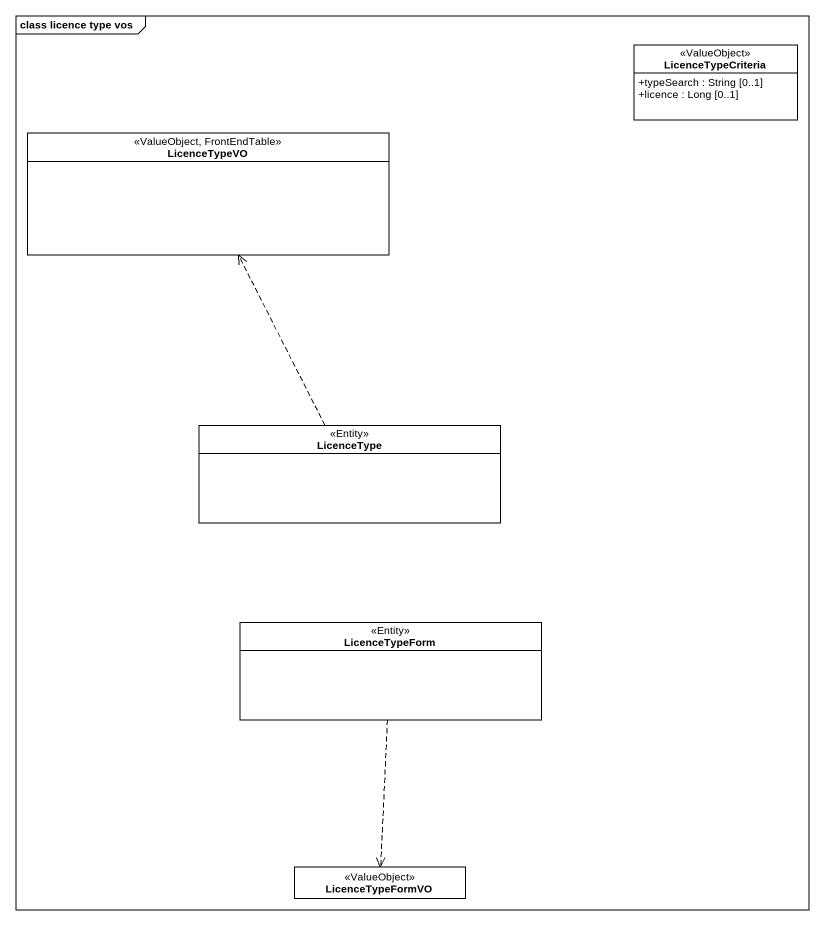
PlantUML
@startuml
mainframe class licence type vos
hide circle
hide empty members
skinparam classAttributeIconSize 0
class LicenceTypeCriteria <<ValueObject>> {
  +typeSearch : String [0..1]
  +licence : Long [0..1]
}
class LicenceTypeVO <<ValueObject, FrontEndTable>>
class LicenceType <<Entity>>
class LicenceTypeForm <<Entity>>
class LicenceTypeFormVO <<ValueObject>>
LicenceType .up.> LicenceTypeVO
LicenceTypeForm ..> LicenceTypeFormVO
@enduml
